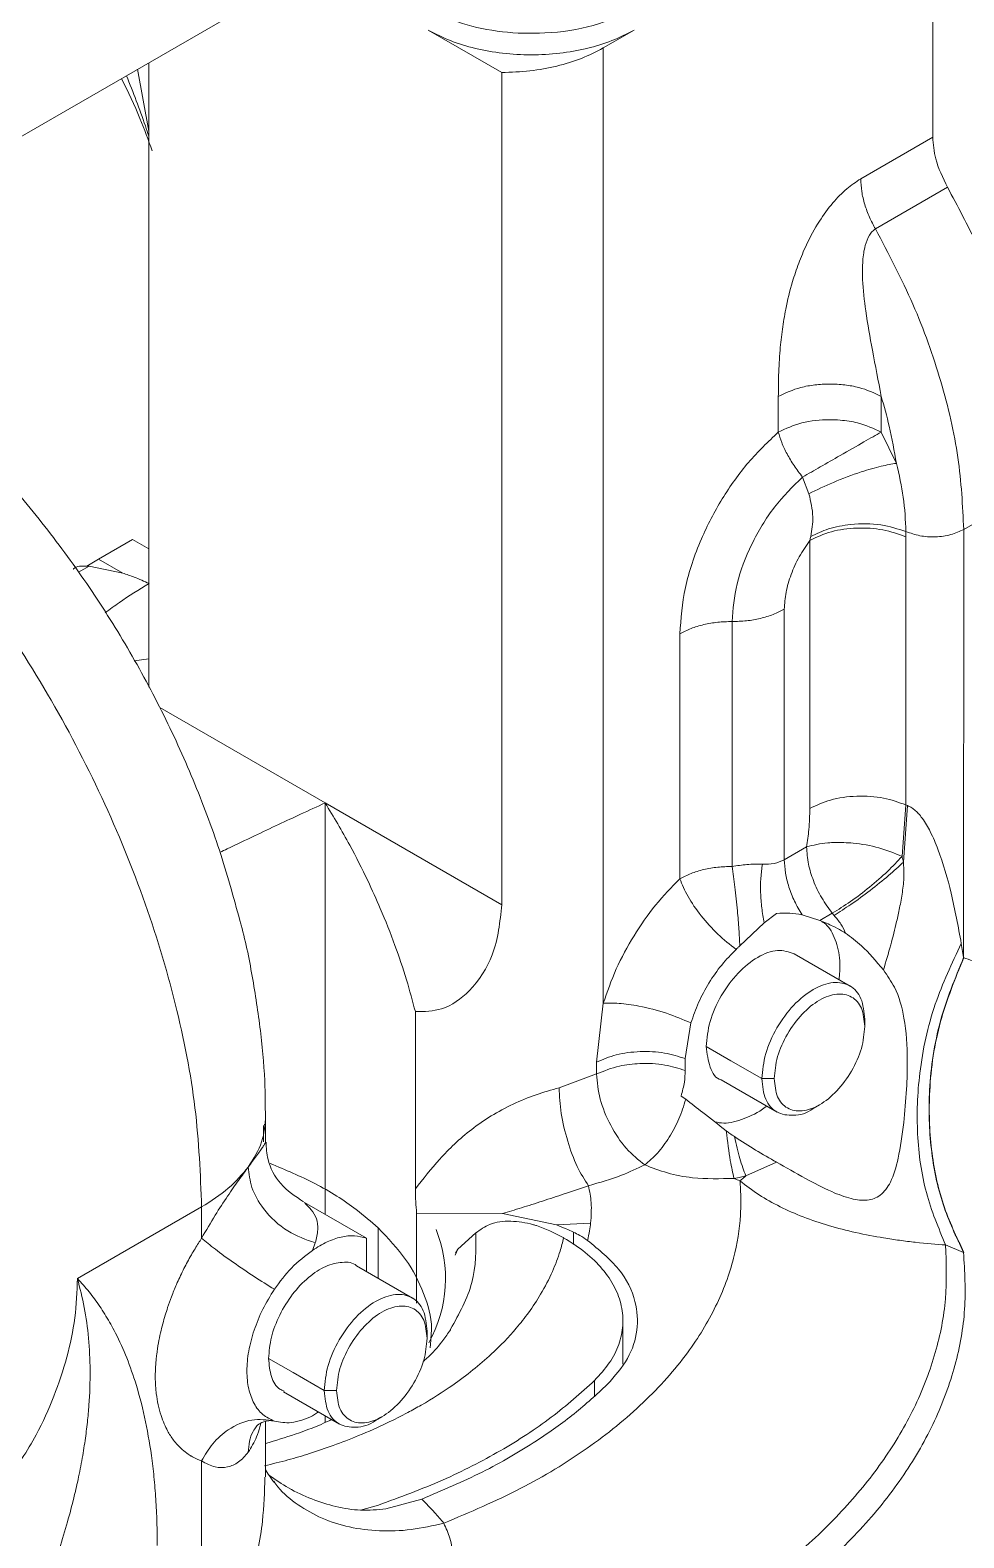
# Model space of a CAD drawing. Header units: millimetres. Extents: x 169 to 14583, y -399 to 10804.
# Drawn here: x 4355.9 to 4420.1, y 8775.3 to 8878.8 of the extents above; entities that cross this region are included whole.
import ezdxf

# ---------------------------------------------------------------- set-up
doc = ezdxf.new("R2010")
doc.units = ezdxf.units.MM
doc.header["$LTSCALE"] = 35

msp = doc.modelspace()

# ---------------------------------------------------------------- linework, layer by layer
at = {"color": 7, "linetype": 'Continuous', "lineweight": 18}
for p, q in [((4810.201, 9134.13), (4283.406, 8830.018)), ((4417.918, 8871.486), (4417.918, 8890.679)), ((4388.32, 8875.926), (4383.27, 8878.841)), ((4395.291, 8877.617), (4397.412, 8878.841)), ((4395.291, 8811.997), (4395.291, 8877.617)), ((4363.32, 8876.151), (4364.078, 8871.895)), ((4364.078, 8876.589), (4364.078, 8833.711)), ((4388.32, 8818.768), (4388.32, 8875.926)), ((4417.918, 8871.486), (4412.969, 8868.629)), ((4418.929, 8868.046), (4413.979, 8865.188)), ((4407.312, 8853.689), (4407.312, 8851.237)), ((4414.383, 8853.689), (4414.383, 8851.237)), ((4415.426, 8849.085), (4414.383, 8851.237)), ((4408.976, 8848.142), (4409.419, 8846.996)), ((4424.63, 8847.196), (4420.04, 8844.546)), ((4416.079, 8825.622), (4416.079, 8844.037)), ((4420.036, 8815.149), (4420.04, 8844.546)), ((4360.643, 8842.499), (4362.976, 8843.846)), ((4362.976, 8843.846), (4364.078, 8843.21)), ((4409.477, 8843.797), (4409.477, 8825.383)), ((4359.986, 8842.023), (4359.263, 8841.605)), ((4360.643, 8842.499), (4359.835, 8842.033)), ((4359.835, 8842.033), (4359.986, 8842.023)), ((4359.986, 8842.023), (4362.297, 8841.544)), ((4362.297, 8841.544), (4360.643, 8842.499)), ((4407.724, 8839.068), (4407.724, 8821.862)), ((4404.138, 8838.223), (4404.138, 8821.397)), ((4400.553, 8837.378), (4400.553, 8820.552)), ((4364.078, 8835.653), (4363.092, 8835.521)), ((4364.833, 8832.327), (4376.199, 8825.765)), ((4376.199, 8825.765), (4388.32, 8818.768)), ((4376.199, 8797.489), (4376.199, 8825.765)), ((4415.806, 8822.09), (4416.079, 8825.622)), ((4415.902, 8821.701), (4416.191, 8825.574)), ((4416.191, 8825.574), (4416.079, 8825.622)), ((4409.251, 8822.744), (4407.724, 8821.862)), ((4406.346, 8817.534), (4407.182, 8818.171)), ((4408.941, 8818.077), (4410.157, 8817.69)), ((4411.019, 8818.188), (4410.157, 8817.69)), ((4411.019, 8818.188), (4411.136, 8818.041)), ((4404.674, 8815.954), (4406.346, 8817.534)), ((4419.876, 8816.111), (4420.036, 8815.149)), ((4412.238, 8813.181), (4408.397, 8815.398)), ((4420.036, 8815.148), (4420.04, 8815.119)), ((4395.291, 8811.997), (4394.833, 8807.963)), ((4382.392, 8811.425), (4382.392, 8799.249)), ((4413.251, 8810.905), (4413.251, 8810.415)), ((4401.312, 8810.653), (4400.922, 8808.196)), ((4394.833, 8807.963), (4394.833, 8807.146)), ((4400.922, 8808.196), (4400.922, 8807.379)), ((4394.833, 8807.146), (4392.257, 8806.195)), ((4403.398, 8806.738), (4407.239, 8804.52)), ((4407.029, 8806.823), (4406.18, 8806.823)), ((4400.638, 8805.627), (4400.956, 8805.403)), ((4372.107, 8804.134), (4372.086, 8805.11)), ((4409.714, 8804.78), (4410.141, 8805.027)), ((4371.956, 8802.476), (4371.956, 8803.615)), ((4372.107, 8802.49), (4372.107, 8804.172)), ((4405.753, 8801.919), (4407.125, 8801.127)), ((4405.076, 8800.143), (4407.193, 8801.085)), ((4407.125, 8801.127), (4407.332, 8801.007)), ((4367.714, 8798.011), (4359.191, 8793.09)), ((4367.714, 8798.011), (4367.714, 8795.861)), ((4379.028, 8795.856), (4374.772, 8798.313)), ((4382.474, 8797.586), (4382.474, 8791.409)), ((4382.474, 8797.586), (4388.38, 8797.553)), ((4388.38, 8797.553), (4392.079, 8796.772)), ((4379.826, 8793.116), (4379.826, 8796.574)), ((4394.426, 8796.903), (4392.079, 8796.772)), ((4393.248, 8796.278), (4393.248, 8795.438)), ((4375.328, 8795.026), (4375.521, 8795.544)), ((4379.028, 8793.577), (4379.028, 8795.856)), ((4386.536, 8796.225), (4385.306, 8795.102)), ((4418.801, 8795.399), (4420.034, 8794.889)), ((4385.129, 8794.692), (4385.306, 8795.102)), ((4385.306, 8795.102), (4385.142, 8794.842)), ((4382.186, 8791.754), (4378.345, 8793.971)), ((4396.641, 8787.205), (4396.641, 8790.202)), ((4383.199, 8789.478), (4383.199, 8788.988)), ((4383.483, 8789.123), (4383.414, 8788.323)), ((4394.701, 8785.048), (4394.701, 8786.099)), ((4373.346, 8785.31), (4377.187, 8783.093)), ((4376.977, 8785.396), (4376.128, 8785.396)), ((4375.739, 8783.929), (4375.328, 8783.658)), ((4372.107, 8779.473), (4372.107, 8783.263)), ((4376.199, 8783.217), (4376.199, 8783.663)), ((4379.662, 8783.353), (4380.089, 8783.599)), ((4367.713, 8780.563), (4367.714, 8763.411)), ((4380.36, 8777.264), (4382.828, 8777.936)), ((4378.632, 8777.186), (4379.852, 8777.527))]:
    msp.add_line(p, q, dxfattribs=at)
at = {"color": 7, "linetype": 'Continuous', "lineweight": 18, "flags": 128}
for points in [[(4406.18, 8806.823), (4404.042, 8808.057), (4402.362, 8809.027)], [(4376.128, 8785.396), (4373.99, 8786.63), (4372.31, 8787.6)]]:
    msp.add_lwpolyline(points, dxfattribs=at)
at = {"color": 7, "linetype": 'Continuous', "lineweight": 18}
msp.add_arc((4375.413, 8793.093), 9.049, 330.80809, 21.90124, dxfattribs=at)
for points, knots in [([(4383.27, 8880.311), (4384.02, 8879.946), (4385.52, 8879.217), (4388.346, 8878.656), (4391.458, 8878.561), (4394.724, 8879.043), (4396.516, 8879.888), (4397.412, 8880.311)], [0, 0, 0, 0, 0.1867814, 0.3735629, 0.5603441, 0.780172, 1, 1, 1, 1]), ([(4397.412, 8878.841), (4396.92, 8878.588), (4395.942, 8878.084), (4394.188, 8877.558), (4392.308, 8877.225), (4390.341, 8877.113), (4388.374, 8877.225), (4386.494, 8877.558), (4384.74, 8878.084), (4383.762, 8878.588), (4383.27, 8878.841)], [0, 0, 0, 0, 0.1256567, 0.2501097, 0.3745126, 0.5000076, 0.6255251, 0.7499687, 0.8744283, 1, 1, 1, 1]), ([(4388.32, 8875.926), (4388.969, 8875.951), (4390.262, 8876), (4392.115, 8876.348), (4393.841, 8876.868), (4394.806, 8877.367), (4395.291, 8877.617)], [0, 0, 0, 0, 0.25125498, 0.50013881, 0.74895744, 1, 1, 1, 1]), ([(4362.214, 8875.512), (4362.657, 8874.607), (4363.459, 8872.971), (4364.053, 8871.295), (4364.319, 8870.547)], [0, 0, 0, 0, 0.5536237, 1, 1, 1, 1]), ([(4364.078, 8871.558), (4364.003, 8871.793), (4363.551, 8873.195), (4363.009, 8874.568), (4362.558, 8875.711)], [0, 0, 0, 0, 0.1676779, 1, 1, 1, 1]), ([(4418.929, 8868.046), (4418.609, 8868.705), (4418.037, 8869.884), (4417.955, 8870.996), (4417.918, 8871.486)], [0, 0, 0, 0, 0.55925738, 1, 1, 1, 1]), ([(4412.969, 8868.629), (4412.647, 8868.416), (4411.984, 8867.977), (4411.011, 8866.97), (4410.054, 8865.663), (4409.282, 8864.236), (4408.694, 8862.831), (4408.2, 8861.346), (4407.834, 8859.828), (4407.575, 8858.262), (4407.411, 8856.751), (4407.324, 8855.214), (4407.316, 8854.173), (4407.312, 8853.689)], [0, 0, 0, 0, 0.0750519, 0.1548971, 0.2414031, 0.3443143, 0.4210591, 0.4969048, 0.6129642, 0.6982704, 0.790078, 0.9023623, 1, 1, 1, 1]), ([(4413.979, 8865.188), (4413.838, 8865.455), (4413.547, 8866.003), (4413.23, 8866.877), (4413.01, 8867.779), (4412.983, 8868.343), (4412.969, 8868.629)], [0, 0, 0, 0, 0.2330974, 0.4800313, 0.7372215, 1, 1, 1, 1]), ([(4424.421, 8842.099), (4424.656, 8843.476), (4425.127, 8846.231), (4424.885, 8851.002), (4424.02, 8855.676), (4422.659, 8860.092), (4421.026, 8864.142), (4419.628, 8866.745), (4418.929, 8868.046)], [0, 0, 0, 0, 0.1866204, 0.3732407, 0.5598611, 0.706574, 0.853287, 1, 1, 1, 1]), ([(4413.979, 8865.188), (4413.904, 8865.136), (4413.751, 8865.028), (4413.481, 8864.661), (4413.226, 8863.977), (4413.083, 8862.931), (4413.085, 8861.411), (4413.318, 8859.34), (4413.808, 8856.653), (4414.179, 8854.74), (4414.383, 8853.689)], [0, 0, 0, 0, 0.0261817, 0.0537171, 0.1175795, 0.201906, 0.3062293, 0.4854774, 0.7172974, 1, 1, 1, 1]), ([(4407.312, 8853.689), (4407.804, 8853.919), (4408.561, 8854.272), (4409.825, 8854.493), (4410.847, 8854.556), (4411.87, 8854.492), (4413.134, 8854.272), (4413.891, 8853.919), (4414.383, 8853.689)], [0, 0, 0, 0, 0.2394559, 0.3683593, 0.4999985, 0.6316379, 0.760542, 1, 1, 1, 1]), ([(4415.426, 8849.085), (4415.276, 8849.934), (4415.007, 8851.452), (4414.574, 8853.005), (4414.383, 8853.689)], [0, 0, 0, 0, 0.5598663, 1, 1, 1, 1]), ([(4407.312, 8851.237), (4406.612, 8850.57), (4405.212, 8849.234), (4403.401, 8846.68), (4401.874, 8843.75), (4400.78, 8840.505), (4400.628, 8838.42), (4400.553, 8837.378)], [0, 0, 0, 0, 0.1867343, 0.3735144, 0.5602351, 0.7801311, 1, 1, 1, 1]), ([(4414.383, 8851.237), (4413.868, 8851.475), (4413.023, 8851.865), (4411.734, 8852.054), (4410.437, 8852.11), (4408.857, 8851.947), (4407.827, 8851.474), (4407.312, 8851.237)], [0, 0, 0, 0, 0.2497213, 0.4099236, 0.5005574, 0.7502787, 1, 1, 1, 1]), ([(4414.383, 8851.237), (4414.012, 8851.027), (4413.248, 8850.593), (4411.698, 8849.706), (4410.207, 8848.851), (4409.377, 8848.373), (4408.976, 8848.142)], [0, 0, 0, 0, 0.2731412, 0.5629415, 0.7883841, 1, 1, 1, 1]), ([(4351.464, 8850.874), (4352.047, 8850.304), (4353.812, 8848.578), (4356.571, 8845.31), (4359.685, 8841.146), (4362.507, 8836.718), (4365.026, 8832.105), (4367.192, 8827.347), (4369.015, 8822.511), (4369.899, 8819.294), (4370.341, 8817.686)], [0, 0, 0, 0, 0.0662216, 0.200495, 0.3330945, 0.4659562, 0.598796, 0.7314003, 0.8657053, 1, 1, 1, 1]), ([(4409.419, 8846.996), (4409.964, 8847.264), (4411.091, 8847.818), (4412.886, 8848.481), (4414.398, 8848.921), (4415.091, 8849.031), (4415.426, 8849.085)], [0, 0, 0, 0, 0.2720578, 0.5619677, 0.7879415, 1, 1, 1, 1]), ([(4416.077, 8844.403), (4416.041, 8845.179), (4415.972, 8846.684), (4415.604, 8848.301), (4415.426, 8849.085)], [0, 0, 0, 0, 0.5154343, 1, 1, 1, 1]), ([(4409.419, 8846.996), (4409.543, 8846.462), (4409.773, 8845.468), (4409.615, 8844.512), (4409.543, 8844.069)], [0, 0, 0, 0, 0.5376793, 1, 1, 1, 1]), ([(4416.077, 8844.403), (4415.519, 8844.582), (4414.368, 8844.951), (4412.43, 8844.954), (4410.747, 8844.64), (4409.935, 8844.255), (4409.543, 8844.069)], [0, 0, 0, 0, 0.27269177, 0.56285363, 0.78858464, 1, 1, 1, 1]), ([(4416.079, 8844.037), (4415.564, 8844.221), (4414.533, 8844.59), (4412.694, 8844.694), (4410.891, 8844.458), (4409.949, 8844.018), (4409.477, 8843.797)], [0, 0, 0, 0, 0.2499999, 0.5, 0.7500001, 1, 1, 1, 1]), ([(4409.543, 8844.069), (4409.531, 8844.019), (4409.511, 8843.928), (4409.488, 8843.838), (4409.477, 8843.797)], [0, 0, 0, 0, 0.5546719, 1, 1, 1, 1]), ([(4416.079, 8844.037), (4416.079, 8844.105), (4416.079, 8844.227), (4416.077, 8844.349), (4416.077, 8844.403)], [0, 0, 0, 0, 0.558974, 1, 1, 1, 1]), ([(4409.477, 8843.797), (4409.223, 8843.428), (4408.715, 8842.689), (4408.169, 8841.457), (4407.796, 8840.214), (4407.748, 8839.451), (4407.724, 8839.068)], [0, 0, 0, 0, 0.2501063, 0.4996632, 0.7493712, 1, 1, 1, 1]), ([(4359.835, 8842.033), (4359.49, 8842.037), (4359.135, 8842.042), (4358.904, 8841.824), (4358.898, 8841.818)], [0, 0, 0, 0, 0.9713297, 1, 1, 1, 1]), ([(4364.11, 8840.833), (4363.412, 8840.407), (4362.351, 8839.758), (4361.416, 8839.057), (4361.096, 8838.817)], [0, 0, 0, 0, 0.65779375, 1, 1, 1, 1]), ([(4364.11, 8840.833), (4363.769, 8840.986), (4363.16, 8841.258), (4362.561, 8841.456), (4362.297, 8841.544)], [0, 0, 0, 0, 0.5599785, 1, 1, 1, 1]), ([(4368.974, 8822.366), (4369.142, 8822.446), (4369.969, 8822.843), (4371.318, 8823.485), (4372.993, 8824.278), (4374.629, 8825.045), (4375.643, 8825.51), (4376.199, 8825.765)], [0, 0, 0, 0, 0.0603441, 0.2976992, 0.5206282, 0.7371204, 1, 1, 1, 1]), ([(4376.199, 8825.765), (4376.773, 8824.803), (4377.816, 8823.055), (4379.044, 8820.614), (4380.087, 8818.318), (4380.984, 8816.043), (4381.788, 8813.677), (4382.196, 8812.153), (4382.392, 8811.425)], [0, 0, 0, 0, 0.2117891, 0.3845516, 0.5182839, 0.692327, 0.8528855, 1, 1, 1, 1]), ([(4409.477, 8825.383), (4409.466, 8824.904), (4409.444, 8824.049), (4409.31, 8823.142), (4409.251, 8822.744)], [0, 0, 0, 0, 0.5599424, 1, 1, 1, 1]), ([(4416.079, 8825.622), (4415.582, 8825.801), (4414.554, 8826.172), (4412.691, 8826.283), (4410.869, 8826.038), (4409.931, 8825.596), (4409.477, 8825.383)], [0, 0, 0, 0, 0.24191896, 0.50036085, 0.75860398, 1, 1, 1, 1]), ([(4419.876, 8816.111), (4419.665, 8817.261), (4419.273, 8819.401), (4418.542, 8821.969), (4417.819, 8823.691), (4417.35, 8824.522), (4416.951, 8825.022), (4416.685, 8825.279), (4416.427, 8825.466), (4416.267, 8825.539), (4416.191, 8825.574)], [0, 0, 0, 0, 0.3622144, 0.6738735, 0.7977002, 0.8915117, 0.9266372, 0.9550381, 0.9787197, 1, 1, 1, 1]), ([(4415.806, 8822.09), (4415.293, 8822.301), (4414.268, 8822.723), (4412.818, 8822.978), (4411.636, 8823.054), (4410.477, 8823.049), (4409.714, 8822.859), (4409.251, 8822.744)], [0, 0, 0, 0, 0.249763, 0.4995258, 0.588877, 0.7502372, 1, 1, 1, 1]), ([(4409.251, 8822.744), (4409.278, 8822.351), (4409.328, 8821.609), (4409.707, 8820.394), (4410.255, 8819.227), (4410.768, 8818.529), (4411.019, 8818.188)], [0, 0, 0, 0, 0.2652441, 0.4999928, 0.7548178, 1, 1, 1, 1]), ([(4406.222, 8821.546), (4405.871, 8821.552), (4405.206, 8821.564), (4404.48, 8821.451), (4404.138, 8821.397)], [0, 0, 0, 0, 0.5284648, 1, 1, 1, 1]), ([(4404.138, 8821.397), (4404.203, 8820.939), (4404.336, 8820.001), (4404.496, 8818.469), (4404.612, 8817.078), (4404.653, 8816.324), (4404.673, 8815.954)], [0, 0, 0, 0, 0.27476681, 0.56128265, 0.78523304, 1, 1, 1, 1]), ([(4406.222, 8821.546), (4406.18, 8821.244), (4406.093, 8820.633), (4406.083, 8819.606), (4406.157, 8818.551), (4406.283, 8817.871), (4406.346, 8817.534)], [0, 0, 0, 0, 0.2468934, 0.4995437, 0.7524298, 1, 1, 1, 1]), ([(4407.724, 8821.862), (4407.496, 8821.758), (4407.032, 8821.547), (4406.495, 8821.547), (4406.222, 8821.546)], [0, 0, 0, 0, 0.4910837, 1, 1, 1, 1]), ([(4407.724, 8821.862), (4407.739, 8821.562), (4407.77, 8820.961), (4408.021, 8819.985), (4408.4, 8819.002), (4408.761, 8818.385), (4408.941, 8818.077)], [0, 0, 0, 0, 0.2499999, 0.5, 0.7499999, 1, 1, 1, 1]), ([(4411.136, 8818.041), (4411.518, 8818.282), (4412.303, 8818.776), (4413.626, 8819.746), (4414.904, 8820.773), (4415.575, 8821.397), (4415.902, 8821.701)], [0, 0, 0, 0, 0.2420497, 0.4981583, 0.7552617, 1, 1, 1, 1]), ([(4414.53, 8814.291), (4414.703, 8814.862), (4415.038, 8815.973), (4415.389, 8817.395), (4415.657, 8818.6), (4415.838, 8819.633), (4415.966, 8820.676), (4415.922, 8821.373), (4415.902, 8821.701)], [0, 0, 0, 0, 0.2297366, 0.4463567, 0.5729316, 0.7202845, 0.868238, 1, 1, 1, 1]), ([(4415.902, 8821.701), (4415.884, 8821.774), (4415.853, 8821.904), (4415.82, 8822.034), (4415.806, 8822.09)], [0, 0, 0, 0, 0.5650972, 1, 1, 1, 1]), ([(4400.553, 8820.552), (4399.982, 8819.968), (4398.839, 8818.798), (4397.366, 8816.661), (4396.115, 8814.369), (4395.565, 8812.787), (4395.291, 8811.997)], [0, 0, 0, 0, 0.2499286, 0.5, 0.7500714, 1, 1, 1, 1]), ([(4382.392, 8811.425), (4383.006, 8811.435), (4384.363, 8811.457), (4386.357, 8812.901), (4387.979, 8815.444), (4388.2, 8817.596), (4388.32, 8818.768)], [0, 0, 0, 0, 0.1776377, 0.3927139, 0.6693304, 1, 1, 1, 1]), ([(4408.941, 8818.077), (4408.662, 8818.124), (4408.071, 8818.225), (4407.489, 8818.19), (4407.182, 8818.171)], [0, 0, 0, 0, 0.472885, 1, 1, 1, 1]), ([(4411.927, 8816.817), (4411.83, 8817.029), (4411.63, 8817.47), (4411.305, 8817.846), (4411.136, 8818.041)], [0, 0, 0, 0, 0.4803014, 1, 1, 1, 1]), ([(4372.086, 8805.11), (4372.081, 8805.477), (4372.055, 8807.058), (4371.817, 8809.896), (4371.256, 8813.623), (4370.751, 8816.231), (4370.372, 8817.587), (4370.342, 8817.694)], [0, 0, 0, 0, 0.0891101, 0.3845284, 0.6798432, 0.9748235, 1, 1, 1, 1]), ([(4410.157, 8817.69), (4410.464, 8817.561), (4410.996, 8817.337), (4411.53, 8817.055), (4411.807, 8816.892), (4411.895, 8816.837), (4411.927, 8816.817)], [0, 0, 0, 0, 0.4771271, 0.8286943, 0.9369143, 1, 1, 1, 1]), ([(4410.309, 8817.623), (4410.429, 8817.538), (4410.872, 8817.224), (4411.313, 8816.232), (4411.606, 8814.952), (4411.516, 8813.991), (4411.481, 8813.618)], [0, 0, 0, 0, 0.1233118, 0.45633, 0.7893475, 1, 1, 1, 1]), ([(4404.674, 8815.954), (4404.626, 8815.905), (4404.54, 8815.817), (4404.452, 8815.734), (4404.414, 8815.697)], [0, 0, 0, 0, 0.5599755, 1, 1, 1, 1]), ([(4411.927, 8816.817), (4412.293, 8816.546), (4413.184, 8815.889), (4414.031, 8814.883), (4414.53, 8814.291)], [0, 0, 0, 0, 0.41186473, 1, 1, 1, 1]), ([(4418.801, 8795.399), (4418.311, 8796.568), (4417.326, 8798.918), (4416.758, 8802.983), (4416.92, 8807.383), (4417.888, 8811.901), (4419.229, 8814.741), (4419.876, 8816.111)], [0, 0, 0, 0, 0.1926983, 0.3874472, 0.5796821, 0.7971666, 1, 1, 1, 1]), ([(4408.397, 8815.398), (4408.033, 8815.522), (4407.303, 8815.77), (4405.893, 8815.249), (4404.509, 8814.138), (4403.339, 8812.553), (4402.522, 8810.722), (4402.415, 8809.592), (4402.362, 8809.027)], [0, 0, 0, 0, 0.16662468, 0.33329986, 0.49997504, 0.6666501, 0.83332504, 1, 1, 1, 1]), ([(4420.034, 8794.889), (4419.524, 8795.967), (4418.487, 8798.159), (4417.707, 8801.975), (4417.579, 8806.241), (4418.249, 8810.783), (4419.448, 8813.713), (4420.036, 8815.149)], [0, 0, 0, 0, 0.1827455, 0.3716369, 0.562905, 0.785711, 1, 1, 1, 1]), ([(4420.051, 8794.889), (4419.543, 8795.961), (4418.509, 8798.143), (4417.727, 8801.942), (4417.591, 8806.2), (4418.254, 8810.744), (4419.452, 8813.679), (4420.04, 8815.119)], [0, 0, 0, 0, 0.1819753, 0.3704063, 0.5615895, 0.7848041, 1, 1, 1, 1]), ([(4420.04, 8815.119), (4420.251, 8815.055), (4420.628, 8814.94), (4420.994, 8814.803), (4421.155, 8814.744)], [0, 0, 0, 0, 0.5612104, 1, 1, 1, 1]), ([(4407.193, 8801.085), (4407.836, 8800.717), (4409.006, 8800.046), (4410.773, 8799.119), (4412.082, 8798.62), (4412.899, 8798.469), (4413.437, 8798.464), (4413.915, 8798.576), (4414.514, 8798.916), (4415.121, 8799.775), (4415.602, 8801.432), (4415.927, 8803.613), (4416.123, 8805.951), (4416.209, 8808.404), (4416.046, 8810.833), (4415.499, 8812.888), (4414.8, 8813.9), (4414.53, 8814.291)], [0, 0, 0, 0, 0.0930152, 0.1692624, 0.2220959, 0.2461567, 0.2700739, 0.2946972, 0.3222183, 0.3887873, 0.4768787, 0.5859519, 0.6758525, 0.7501612, 0.8585171, 0.9453708, 1, 1, 1, 1]), ([(4413.251, 8810.905), (4413.198, 8811.409), (4413.092, 8812.416), (4412.274, 8813.303), (4411.106, 8813.536), (4409.716, 8813.053), (4408.326, 8811.932), (4407.157, 8810.349), (4406.34, 8808.518), (4406.233, 8807.388), (4406.18, 8806.823)], [0, 0, 0, 0, 0.1249999, 0.2499998, 0.3749999, 0.5, 0.6250001, 0.7500002, 0.8750001, 1, 1, 1, 1]), ([(4401.312, 8810.653), (4400.765, 8810.885), (4399.638, 8811.364), (4397.858, 8811.816), (4396.347, 8812.033), (4395.636, 8812.009), (4395.291, 8811.997)], [0, 0, 0, 0, 0.27272591, 0.5619227, 0.7874267, 1, 1, 1, 1]), ([(4413.251, 8810.415), (4413.204, 8810.858), (4413.111, 8811.745), (4412.391, 8812.526), (4411.363, 8812.729), (4410.14, 8812.306), (4408.918, 8811.317), (4407.889, 8809.926), (4407.17, 8808.315), (4407.076, 8807.32), (4407.029, 8806.823)], [0, 0, 0, 0, 0.1251265, 0.2500144, 0.3750144, 0.5000079, 0.6250079, 0.7500014, 0.8749616, 1, 1, 1, 1]), ([(4407.029, 8806.823), (4407.076, 8806.379), (4407.17, 8805.493), (4407.889, 8804.712), (4408.918, 8804.509), (4410.14, 8804.932), (4411.363, 8805.92), (4412.392, 8807.312), (4413.11, 8808.923), (4413.204, 8809.918), (4413.251, 8810.415)], [0, 0, 0, 0, 0.1251265, 0.2500144, 0.3750144, 0.5000079, 0.6250079, 0.7500014, 0.8749616, 1, 1, 1, 1]), ([(4402.362, 8809.027), (4402.423, 8808.54), (4402.543, 8807.564), (4403.015, 8806.812), (4403.398, 8806.738), (4403.398, 8806.738)], [0, 0, 0, 0, 0.4999245, 0.9998489, 1, 1, 1, 1]), ([(4394.833, 8807.963), (4395.269, 8808.146), (4396.162, 8808.521), (4397.818, 8808.727), (4399.496, 8808.644), (4400.457, 8808.342), (4400.922, 8808.196)], [0, 0, 0, 0, 0.2450362, 0.5025851, 0.7587337, 1, 1, 1, 1]), ([(4400.922, 8807.379), (4400.463, 8807.524), (4399.499, 8807.828), (4397.898, 8807.909), (4396.238, 8807.713), (4395.339, 8807.35), (4394.833, 8807.146)], [0, 0, 0, 0, 0.2381192, 0.500043, 0.719053, 1, 1, 1, 1]), ([(4400.638, 8805.627), (4400.726, 8805.954), (4400.89, 8806.562), (4400.912, 8807.121), (4400.922, 8807.379)], [0, 0, 0, 0, 0.5372171, 1, 1, 1, 1]), ([(4406.18, 8806.823), (4406.233, 8806.32), (4406.339, 8805.315), (4407.159, 8804.413), (4408.32, 8804.236), (4409.265, 8804.417), (4409.716, 8804.781), (4409.716, 8804.782)], [0, 0, 0, 0, 0.24998167, 0.49996354, 0.74994557, 0.99992779, 1, 1, 1, 1]), ([(4392.257, 8806.195), (4391.735, 8806.048), (4390.675, 8805.75), (4389.054, 8805.079), (4387.552, 8804.268), (4385.763, 8803.024), (4383.988, 8801.305), (4382.923, 8799.934), (4382.392, 8799.249)], [0, 0, 0, 0, 0.11476741, 0.23303052, 0.35609121, 0.48325444, 0.742276, 1, 1, 1, 1]), ([(4400.956, 8805.403), (4401.342, 8805.108), (4402.248, 8804.418), (4403.193, 8803.672), (4403.735, 8803.244)], [0, 0, 0, 0, 0.4268668, 1, 1, 1, 1]), ([(4406.509, 8804.942), (4406.474, 8804.912), (4405.968, 8804.486), (4404.948, 8804.05), (4403.762, 8803.694), (4403.159, 8803.813), (4402.959, 8803.853)], [0, 0, 0, 0, 0.0291677, 0.4180034, 0.8068398, 1, 1, 1, 1]), ([(4372.105, 8804.288), (4372.103, 8804.175), (4372.1, 8803.936), (4372.087, 8803.667), (4372.038, 8803.666), (4372.01, 8803.665)], [0, 0, 0, 0, 0.2757375, 0.582795, 1, 1, 1, 1]), ([(4372.1, 8802.49), (4372.104, 8802.488), (4372.111, 8802.486), (4372.102, 8802.468), (4372.1, 8802.464)], [0, 0, 0, 0, 0.7978556, 1, 1, 1, 1]), ([(4404.306, 8802.84), (4404.197, 8802.915), (4404.006, 8803.047), (4403.817, 8803.185), (4403.735, 8803.244)], [0, 0, 0, 0, 0.5644791, 1, 1, 1, 1]), ([(4403.735, 8803.244), (4403.824, 8802.517), (4403.983, 8801.218), (4404.185, 8800.352), (4404.274, 8799.97)], [0, 0, 0, 0, 0.56, 1, 1, 1, 1]), ([(4407.193, 8801.085), (4406.717, 8801.354), (4405.777, 8801.883), (4404.792, 8802.524), (4404.306, 8802.84)], [0, 0, 0, 0, 0.50653335, 1, 1, 1, 1]), ([(4405.076, 8800.143), (4404.939, 8800.513), (4404.665, 8801.252), (4404.426, 8802.311), (4404.306, 8802.84)], [0, 0, 0, 0, 0.5000001, 1, 1, 1, 1]), ([(4372.1, 8802.464), (4372.085, 8802.425), (4372.058, 8802.352), (4371.884, 8802.077), (4371.559, 8801.621), (4371.116, 8801.022), (4370.917, 8800.753)], [0, 0, 0, 0, 0.2058607, 0.3852279, 0.7237857, 1, 1, 1, 1]), ([(4374.708, 8798.367), (4374.143, 8798.742), (4373.029, 8799.48), (4372.197, 8801.134), (4372.159, 8802.073), (4372.143, 8802.467)], [0, 0, 0, 0, 0.3741463, 0.7378486, 1, 1, 1, 1]), ([(4370.917, 8800.753), (4370.703, 8800.461), (4370.279, 8799.879), (4369.484, 8798.744), (4368.601, 8797.403), (4368.021, 8796.396), (4367.714, 8795.861)], [0, 0, 0, 0, 0.2351756, 0.4670572, 0.7169948, 1, 1, 1, 1]), ([(4375.521, 8795.544), (4374.874, 8795.773), (4373.524, 8796.251), (4371.979, 8797.724), (4371.071, 8799.322), (4370.967, 8800.288), (4370.917, 8800.753)], [0, 0, 0, 0, 0.2678013, 0.5593151, 0.7876633, 1, 1, 1, 1]), ([(4372.415, 8801.004), (4373.468, 8800.561), (4375.657, 8799.64), (4378.086, 8798.096), (4379.343, 8796.997), (4379.826, 8796.574)], [0, 0, 0, 0, 0.3631672, 0.7551515, 1, 1, 1, 1]), ([(4394.276, 8799.471), (4395.049, 8799.692), (4396.43, 8800.086), (4397.617, 8800.65), (4398.14, 8800.898)], [0, 0, 0, 0, 0.5598849, 1, 1, 1, 1]), ([(4398.14, 8800.898), (4398.645, 8800.703), (4399.655, 8800.311), (4401.746, 8799.908), (4403.316, 8799.947), (4404.274, 8799.97)], [0, 0, 0, 0, 0.28033061, 0.5608165, 1, 1, 1, 1]), ([(4384.342, 8776.285), (4386.135, 8777.048), (4389.716, 8778.569), (4394.294, 8781.386), (4398.171, 8784.523), (4401.094, 8787.821), (4403.132, 8791.17), (4404.311, 8794.353), (4404.669, 8796.6), (4404.73, 8797.85), (4404.739, 8798.24), (4404.738, 8798.63), (4404.727, 8799.021), (4404.707, 8799.412), (4404.685, 8799.673), (4404.674, 8799.804)], [0, 0, 0, 0, 0.14021717, 0.27987328, 0.41967902, 0.56003355, 0.68298167, 0.80644568, 0.91464887, 0.92883373, 0.94303028, 0.95724158, 0.97147065, 0.98572053, 1, 1, 1, 1]), ([(4394.276, 8799.471), (4393.732, 8799.285), (4392.717, 8798.937), (4391.114, 8798.407), (4389.649, 8797.942), (4388.803, 8797.683), (4388.38, 8797.553)], [0, 0, 0, 0, 0.2799043, 0.5210974, 0.7604164, 1, 1, 1, 1]), ([(4394.426, 8796.903), (4394.46, 8797.371), (4394.522, 8798.229), (4394.353, 8799.083), (4394.276, 8799.471)], [0, 0, 0, 0, 0.545076, 1, 1, 1, 1]), ([(4404.274, 8799.97), (4404.425, 8799.998), (4404.696, 8800.047), (4404.96, 8800.114), (4405.076, 8800.143)], [0, 0, 0, 0, 0.5588624, 1, 1, 1, 1]), ([(4404.274, 8799.97), (4404.348, 8799.939), (4404.481, 8799.883), (4404.615, 8799.828), (4404.674, 8799.804)], [0, 0, 0, 0, 0.5599994, 1, 1, 1, 1]), ([(4404.674, 8799.804), (4404.749, 8799.866), (4404.883, 8799.977), (4405.017, 8800.092), (4405.076, 8800.143)], [0, 0, 0, 0, 0.5599985, 1, 1, 1, 1]), ([(4404.674, 8799.804), (4405.096, 8799.481), (4405.903, 8798.863), (4407.378, 8798.023), (4409.014, 8797.3), (4410.813, 8796.698), (4412.726, 8796.215), (4414.348, 8795.91), (4415.684, 8795.71), (4417.221, 8795.52), (4418.152, 8795.449), (4418.801, 8795.399)], [0, 0, 0, 0, 0.1125111, 0.2151373, 0.3127192, 0.4117413, 0.5185884, 0.6413282, 0.7181986, 0.8031683, 1, 1, 1, 1]), ([(4382.392, 8799.249), (4382.394, 8798.961), (4382.399, 8798.44), (4382.451, 8797.849), (4382.474, 8797.586)], [0, 0, 0, 0, 0.5545002, 1, 1, 1, 1]), ([(4374.772, 8798.313), (4375.101, 8797.983), (4375.589, 8797.495), (4375.745, 8796.499), (4375.594, 8795.858), (4375.521, 8795.544)], [0, 0, 0, 0, 0.514352, 0.7623036, 1, 1, 1, 1]), ([(4379.826, 8796.574), (4380.505, 8795.861), (4381.862, 8794.436), (4383.032, 8792.09), (4383.568, 8790.262), (4383.471, 8789.239), (4383.451, 8789.025)], [0, 0, 0, 0, 0.3064032, 0.612806, 0.9192085, 1, 1, 1, 1]), ([(4392.541, 8795.918), (4391.923, 8796.228), (4391.231, 8796.575), (4390.033, 8796.929), (4388.91, 8797.094), (4387.535, 8796.942), (4386.846, 8796.448), (4386.536, 8796.225)], [0, 0, 0, 0, 0.2714089, 0.3037809, 0.5460837, 0.795501, 1, 1, 1, 1]), ([(4392.079, 8796.772), (4392.299, 8796.688), (4392.686, 8796.541), (4393.078, 8796.358), (4393.248, 8796.278)], [0, 0, 0, 0, 0.5654115, 1, 1, 1, 1]), ([(4394.216, 8795.712), (4394.04, 8795.829), (4393.729, 8796.037), (4393.393, 8796.206), (4393.248, 8796.278)], [0, 0, 0, 0, 0.56738, 1, 1, 1, 1]), ([(4394.216, 8795.712), (4394.263, 8795.933), (4394.348, 8796.33), (4394.402, 8796.728), (4394.426, 8796.903)], [0, 0, 0, 0, 0.5599959, 1, 1, 1, 1]), ([(4367.714, 8795.861), (4367.64, 8795.749), (4367.485, 8795.513), (4367.25, 8795.133), (4367.063, 8794.816), (4366.784, 8794.325), (4366.428, 8793.651), (4366.003, 8792.736), (4365.654, 8791.879), (4365.401, 8791.173), (4365.204, 8790.554), (4365.037, 8789.971), (4364.881, 8789.337), (4364.737, 8788.632), (4364.65, 8788.062), (4364.586, 8787.516), (4364.544, 8787.008), (4364.528, 8786.48), (4364.535, 8786.037), (4364.553, 8785.682), (4364.578, 8785.397), (4364.627, 8784.968), (4364.721, 8784.409), (4364.907, 8783.714), (4365.132, 8783.12), (4365.353, 8782.669), (4365.571, 8782.301), (4365.796, 8781.977), (4366.066, 8781.652), (4366.396, 8781.324), (4366.693, 8781.092), (4366.898, 8780.958), (4366.97, 8780.913), (4367.219, 8780.764), (4367.472, 8780.661), (4367.713, 8780.563)], [0, 0, 0, 0, 0.0187662, 0.0396033, 0.0625095, 0.0701187, 0.1185707, 0.1689078, 0.2121248, 0.2499986, 0.2770143, 0.3068567, 0.3395293, 0.3750363, 0.4169472, 0.4298995, 0.4631298, 0.5000114, 0.518777, 0.5396142, 0.5625209, 0.5701309, 0.6185823, 0.6689194, 0.7121363, 0.75001, 0.7770258, 0.8068683, 0.8395409, 0.8750477, 0.9169595, 0.9299116, 0.9343845, 0.9375218, 1, 1, 1, 1]), ([(4372.037, 8780.236), (4372.575, 8780.363), (4373.627, 8780.611), (4375.185, 8781.092), (4376.815, 8781.64), (4378.61, 8782.333), (4380.32, 8783.091), (4381.734, 8783.806), (4383.265, 8784.656), (4385.29, 8785.945), (4387.493, 8787.714), (4389.129, 8789.415), (4390.221, 8790.8), (4391.08, 8792.097), (4391.808, 8793.512), (4392.303, 8794.817), (4392.495, 8795.595), (4392.571, 8795.901)], [0, 0, 0, 0, 0.0489042, 0.0956893, 0.1485807, 0.2078027, 0.2774809, 0.3299771, 0.3659838, 0.4563985, 0.5834223, 0.6829391, 0.7397123, 0.8053441, 0.8853529, 0.9548478, 1, 1, 1, 1]), ([(4379.028, 8795.856), (4378.76, 8795.932), (4378.228, 8796.082), (4377.301, 8795.979), (4376.324, 8795.656), (4375.661, 8795.237), (4375.328, 8795.026)], [0, 0, 0, 0, 0.2512038, 0.4999657, 0.7487437, 1, 1, 1, 1]), ([(4386.536, 8796.225), (4386.551, 8795.078), (4386.58, 8792.823), (4385.395, 8790.674), (4384.813, 8789.619)], [0, 0, 0, 0, 0.5087295, 1, 1, 1, 1]), ([(4392.571, 8795.901), (4392.565, 8795.904), (4392.555, 8795.91), (4392.545, 8795.916), (4392.541, 8795.918)], [0, 0, 0, 0, 0.5600451, 1, 1, 1, 1]), ([(4394.701, 8786.099), (4395.06, 8786.491), (4395.778, 8787.276), (4396.408, 8788.561), (4396.697, 8789.883), (4396.594, 8791.214), (4396.124, 8792.52), (4395.278, 8793.759), (4394.117, 8794.915), (4393.086, 8795.573), (4392.571, 8795.901)], [0, 0, 0, 0, 0.1250261, 0.2500944, 0.3750546, 0.5000042, 0.6249271, 0.7499708, 0.8750273, 1, 1, 1, 1]), ([(4395.563, 8785.806), (4396.077, 8786.395), (4397.105, 8787.574), (4397.722, 8789.54), (4397.585, 8791.636), (4396.538, 8793.8), (4394.99, 8795.074), (4394.216, 8795.712)], [0, 0, 0, 0, 0.1867361, 0.373472, 0.560208, 0.780104, 1, 1, 1, 1]), ([(4378.344, 8793.97), (4378.343, 8793.971), (4378.113, 8794.212), (4377.38, 8794.256), (4376.25, 8794.015), (4375.039, 8793.228), (4373.925, 8792.054), (4373.032, 8790.609), (4372.427, 8789.04), (4372.349, 8788.08), (4372.31, 8787.6)], [0, 0, 0, 0, 0.0007691, 0.1435162, 0.2862633, 0.4290104, 0.5717578, 0.7145053, 0.8572528, 1, 1, 1, 1]), ([(4372.707, 8792.355), (4373.087, 8792.867), (4373.883, 8793.941), (4374.831, 8794.653), (4375.328, 8795.026)], [0, 0, 0, 0, 0.4763409, 1, 1, 1, 1]), ([(4420.034, 8794.889), (4420.037, 8794.889), (4420.043, 8794.889), (4420.048, 8794.889), (4420.051, 8794.889)], [0, 0, 0, 0, 0.5599795, 1, 1, 1, 1]), ([(4354.314, 8779.125), (4355.034, 8780.189), (4356.311, 8782.075), (4357.598, 8784.99), (4358.504, 8787.678), (4359.081, 8790.395), (4359.154, 8792.193), (4359.191, 8793.09)], [0, 0, 0, 0, 0.2457085, 0.435834, 0.624726, 0.8126385, 1, 1, 1, 1]), ([(4359.191, 8793.09), (4359.358, 8792.434), (4359.698, 8791.104), (4359.975, 8788.996), (4360.089, 8786.756), (4360.02, 8784.817), (4359.874, 8783.201), (4359.714, 8781.931), (4359.488, 8780.552), (4359.212, 8779.182), (4358.867, 8777.708), (4358.434, 8776.107), (4357.941, 8774.507), (4357.58, 8773.472), (4357.437, 8773.061)], [0, 0, 0, 0, 0.1077548, 0.2184118, 0.3322528, 0.4523066, 0.509597, 0.5718343, 0.6389785, 0.7109953, 0.7705185, 0.8517634, 0.9412176, 1, 1, 1, 1]), ([(4359.191, 8793.09), (4359.327, 8792.943), (4359.599, 8792.648), (4359.988, 8792.18), (4360.363, 8791.693), (4360.721, 8791.185), (4361.065, 8790.656), (4361.393, 8790.107), (4361.889, 8789.202), (4362.506, 8787.876), (4363.498, 8785.131), (4364.115, 8782.278), (4364.45, 8779.471), (4364.576, 8777.945), (4364.639, 8776.637), (4364.661, 8775.702), (4364.667, 8775.229), (4364.668, 8774.991), (4364.668, 8774.854), (4364.668, 8774.786), (4364.668, 8774.751)], [0, 0, 0, 0, 0.0362716, 0.0725166, 0.1087744, 0.145069, 0.1814246, 0.217865, 0.2544143, 0.3556594, 0.4583843, 0.7166696, 0.7866137, 0.8570825, 0.9281736, 0.9639837, 0.9819599, 0.9909663, 0.9954742, 1, 1, 1, 1]), ([(4383.199, 8789.478), (4383.146, 8789.981), (4383.04, 8790.989), (4382.222, 8791.876), (4381.054, 8792.109), (4379.664, 8791.626), (4378.274, 8790.504), (4377.105, 8788.922), (4376.288, 8787.091), (4376.181, 8785.961), (4376.128, 8785.396)], [0, 0, 0, 0, 0.1249999, 0.2499998, 0.3749999, 0.5, 0.6250001, 0.7500002, 0.8750001, 1, 1, 1, 1]), ([(4383.199, 8788.988), (4383.152, 8789.431), (4383.059, 8790.317), (4382.339, 8791.098), (4381.311, 8791.302), (4380.088, 8790.878), (4378.866, 8789.89), (4377.837, 8788.499), (4377.118, 8786.887), (4377.024, 8785.893), (4376.977, 8785.396)], [0, 0, 0, 0, 0.1251265, 0.2500144, 0.3750144, 0.5000079, 0.6250079, 0.7500014, 0.8749616, 1, 1, 1, 1]), ([(4384.731, 8789.488), (4384.562, 8789.241), (4384.151, 8788.638), (4383.534, 8787.92), (4383.005, 8787.466), (4382.929, 8787.401)], [0, 0, 0, 0, 0.3727199, 0.9099156, 1, 1, 1, 1]), ([(4384.813, 8789.619), (4384.801, 8789.58), (4384.786, 8789.531), (4384.746, 8789.488), (4384.738, 8789.48)], [0, 0, 0, 0, 0.8026158, 1, 1, 1, 1]), ([(4376.977, 8785.396), (4377.024, 8784.952), (4377.118, 8784.066), (4377.837, 8783.285), (4378.866, 8783.081), (4380.088, 8783.505), (4381.311, 8784.493), (4382.34, 8785.884), (4383.058, 8787.496), (4383.152, 8788.49), (4383.199, 8788.988)], [0, 0, 0, 0, 0.1251265, 0.2500144, 0.3750144, 0.5000079, 0.6250079, 0.7500014, 0.8749616, 1, 1, 1, 1]), ([(4372.31, 8787.6), (4372.352, 8787.171), (4372.437, 8786.313), (4372.868, 8785.561), (4373.274, 8785.405), (4373.375, 8785.366)], [0, 0, 0, 0, 0.4282779, 0.8565564, 1, 1, 1, 1]), ([(4379.852, 8777.527), (4381.347, 8778.078), (4384.33, 8779.18), (4388.288, 8781.23), (4391.839, 8783.515), (4393.746, 8785.236), (4394.701, 8786.099)], [0, 0, 0, 0, 0.2505343, 0.500053, 0.7495459, 1, 1, 1, 1]), ([(4376.128, 8785.396), (4376.181, 8784.893), (4376.287, 8783.887), (4377.107, 8782.986), (4378.268, 8782.809), (4379.213, 8782.99), (4379.664, 8783.354), (4379.664, 8783.354)], [0, 0, 0, 0, 0.2499817, 0.4999635, 0.7499456, 0.9999278, 1, 1, 1, 1]), ([(4382.828, 8777.936), (4384.241, 8778.538), (4387.068, 8779.742), (4390.509, 8781.759), (4393.363, 8783.782), (4394.83, 8785.131), (4395.563, 8785.806)], [0, 0, 0, 0, 0.2799705, 0.559941, 0.7799705, 1, 1, 1, 1]), ([(4372.707, 8783.303), (4372.19, 8783.376), (4371.133, 8783.526), (4369.625, 8782.856), (4368.444, 8781.817), (4367.951, 8780.971), (4367.713, 8780.564)], [0, 0, 0, 0, 0.2778325, 0.5682625, 0.7916603, 1, 1, 1, 1]), ([(4370.917, 8781.157), (4371.121, 8781.494), (4371.435, 8782.014), (4371.685, 8782.74), (4371.757, 8783.073), (4371.776, 8783.157)], [0, 0, 0, 0, 0.5803159, 0.895273, 1, 1, 1, 1]), ([(4370.917, 8781.157), (4370.965, 8781.669), (4371.027, 8782.332), (4371.398, 8782.823), (4371.482, 8782.933)], [0, 0, 0, 0, 0.7745427, 1, 1, 1, 1]), ([(4371.456, 8782.941), (4371.57, 8783.036), (4371.819, 8783.245), (4372.259, 8783.318), (4372.498, 8783.357)], [0, 0, 0, 0, 0.4573384, 1, 1, 1, 1]), ([(4376.638, 8783.41), (4376.559, 8783.372), (4375.794, 8783.001), (4374.29, 8782.431), (4372.786, 8781.971), (4372.107, 8781.763)], [0, 0, 0, 0, 0.0589713, 0.5753089, 1, 1, 1, 1]), ([(4375.328, 8783.658), (4374.831, 8783.457), (4373.882, 8783.074), (4373.086, 8783.229), (4372.707, 8783.303)], [0, 0, 0, 0, 0.5239144, 1, 1, 1, 1]), ([(4367.713, 8780.563), (4368.021, 8780.4), (4368.6, 8780.092), (4369.483, 8780.099), (4370.278, 8780.427), (4370.703, 8780.912), (4370.917, 8781.157)], [0, 0, 0, 0, 0.2827609, 0.5327952, 0.7647885, 1, 1, 1, 1]), ([(4372.665, 8779.118), (4372.523, 8779.308), (4372.245, 8779.68), (4372.128, 8779.971), (4372.121, 8779.92), (4372.119, 8779.908)], [0, 0, 0, 0, 0.4408474, 0.8638767, 1, 1, 1, 1]), ([(4372.056, 8779.449), (4372.029, 8778.45), (4371.966, 8776.153), (4371.151, 8772.359), (4370.284, 8769.687), (4369.842, 8768.325)], [0, 0, 0, 0, 0.274185, 0.6300628, 1, 1, 1, 1]), ([(4372.339, 8779.581), (4372.784, 8779.276), (4373.726, 8778.632), (4375.275, 8777.921), (4376.933, 8777.387), (4378.657, 8777.113), (4379.788, 8777.214), (4380.36, 8777.264)], [0, 0, 0, 0, 0.1803163, 0.3816255, 0.5843189, 0.7897393, 1, 1, 1, 1]), ([(4372.675, 8779.168), (4372.764, 8779.038), (4373.202, 8778.403), (4374.303, 8777.522), (4375.945, 8776.576), (4377.84, 8775.974), (4379.905, 8775.715), (4382.093, 8775.782), (4383.592, 8776.118), (4384.342, 8776.285)], [0, 0, 0, 0, 0.0412497, 0.2010414, 0.3608331, 0.5206249, 0.6804166, 0.8402083, 1, 1, 1, 1]), ([(4382.828, 8777.936), (4383.132, 8777.634), (4383.673, 8777.095), (4384.137, 8776.533), (4384.342, 8776.285)], [0, 0, 0, 0, 0.55995701, 1, 1, 1, 1]), ([(4384.342, 8776.285), (4384.499, 8775.95), (4384.83, 8775.242), (4385.013, 8773.933), (4384.955, 8772.377), (4384.581, 8770.559), (4383.852, 8768.48), (4382.709, 8766.143), (4381.109, 8763.542), (4379.716, 8761.779), (4378.982, 8760.849)], [0, 0, 0, 0, 0.0829772, 0.1749946, 0.2776235, 0.3923542, 0.5189656, 0.6616653, 0.8216551, 1, 1, 1, 1])]:
    msp.add_open_spline(points, degree=3, knots=knots, dxfattribs=at)
for points in [[(4420.04, 8844.546), (4419.963, 8846.173), (4419.811, 8849.427), (4418.573, 8854.702), (4416.694, 8860.044), (4414.884, 8863.474), (4413.979, 8865.188)], [(4342.258, 8851.9), (4344.053, 8850.153), (4347.644, 8846.658), (4352.567, 8840.455), (4356.987, 8833.745), (4360.764, 8826.624), (4363.814, 8819.292), (4366.033, 8811.947), (4367.449, 8804.731), (4367.626, 8800.251), (4367.714, 8798.011)], [(4407.312, 8851.237), (4407.381, 8850.999), (4407.52, 8850.523), (4407.898, 8849.735), (4408.377, 8848.928), (4408.776, 8848.404), (4408.976, 8848.142)], [(4408.976, 8848.142), (4408.307, 8847.486), (4406.971, 8846.173), (4405.409, 8843.559), (4404.342, 8840.782), (4404.206, 8839.076), (4404.138, 8838.223)], [(4420.04, 8844.546), (4419.757, 8844.414), (4419.191, 8844.149), (4418.109, 8844.008), (4417.004, 8844.071), (4416.386, 8844.292), (4416.077, 8844.403)], [(4404.138, 8838.223), (4404.47, 8838.232), (4405.133, 8838.25), (4406.089, 8838.422), (4406.98, 8838.685), (4407.476, 8838.94), (4407.724, 8839.068)], [(4400.553, 8837.378), (4400.8, 8837.505), (4401.296, 8837.76), (4402.187, 8838.024), (4403.143, 8838.196), (4403.806, 8838.214), (4404.138, 8838.223)], [(4404.138, 8821.397), (4403.806, 8821.388), (4403.143, 8821.37), (4402.187, 8821.199), (4401.296, 8820.935), (4400.8, 8820.68), (4400.553, 8820.552)], [(4411.019, 8818.188), (4411.431, 8818.441), (4412.255, 8818.948), (4413.596, 8819.974), (4414.857, 8821.07), (4415.49, 8821.75), (4415.806, 8822.09)], [(4400.553, 8820.552), (4400.713, 8820.153), (4401.034, 8819.356), (4401.98, 8818.004), (4403.143, 8816.704), (4403.99, 8816.033), (4404.414, 8815.697)], [(4404.414, 8815.697), (4404.076, 8815.353), (4403.401, 8814.666), (4402.529, 8813.407), (4401.794, 8812.052), (4401.472, 8811.119), (4401.312, 8810.653)], [(4394.833, 8807.146), (4394.883, 8806.579), (4394.983, 8805.444), (4395.747, 8803.593), (4396.84, 8801.934), (4397.707, 8801.243), (4398.14, 8800.898)], [(4392.257, 8806.195), (4392.288, 8805.62), (4392.349, 8804.471), (4392.815, 8802.511), (4393.483, 8800.694), (4394.012, 8799.879), (4394.276, 8799.471)], [(4398.14, 8800.898), (4398.437, 8801.15), (4399.029, 8801.652), (4399.84, 8802.771), (4400.528, 8804.05), (4400.813, 8804.952), (4400.956, 8805.403)], [(4372.105, 8804.288), (4372.068, 8803.681), (4371.994, 8802.467), (4371.276, 8801.325), (4370.917, 8800.753)], [(4370.917, 8800.753), (4370.498, 8800.252), (4369.659, 8799.248), (4368.362, 8798.423), (4367.714, 8798.011)], [(4367.714, 8795.861), (4368.007, 8795.62), (4368.592, 8795.136), (4369.885, 8794.199), (4371.319, 8793.222), (4372.245, 8792.644), (4372.707, 8792.355)], [(4378.982, 8760.849), (4380.972, 8761.303), (4384.952, 8762.212), (4390.562, 8764.029), (4395.826, 8766.153), (4400.665, 8768.595), (4405.029, 8771.317), (4408.868, 8774.293), (4412.138, 8777.486), (4414.802, 8780.861), (4416.834, 8784.381), (4418.195, 8788.005), (4418.93, 8791.694), (4418.844, 8794.164), (4418.801, 8795.399)], [(4378.028, 8758.825), (4380.139, 8759.275), (4384.362, 8760.174), (4390.324, 8762.02), (4395.922, 8764.203), (4401.068, 8766.734), (4405.705, 8769.571), (4409.777, 8772.685), (4413.236, 8776.037), (4416.039, 8779.587), (4418.157, 8783.293), (4419.546, 8787.109), (4420.258, 8790.993), (4420.109, 8793.59), (4420.034, 8794.889)], [(4372.707, 8792.355), (4372.43, 8791.903), (4371.875, 8790.998), (4371.284, 8789.536), (4370.908, 8788.09), (4370.782, 8786.718), (4370.908, 8785.492), (4371.283, 8784.478), (4371.875, 8783.7), (4372.429, 8783.435), (4372.707, 8783.303)]]:
    msp.add_open_spline(points, degree=3, dxfattribs=at)

doc.saveas('drawing.dxf')
